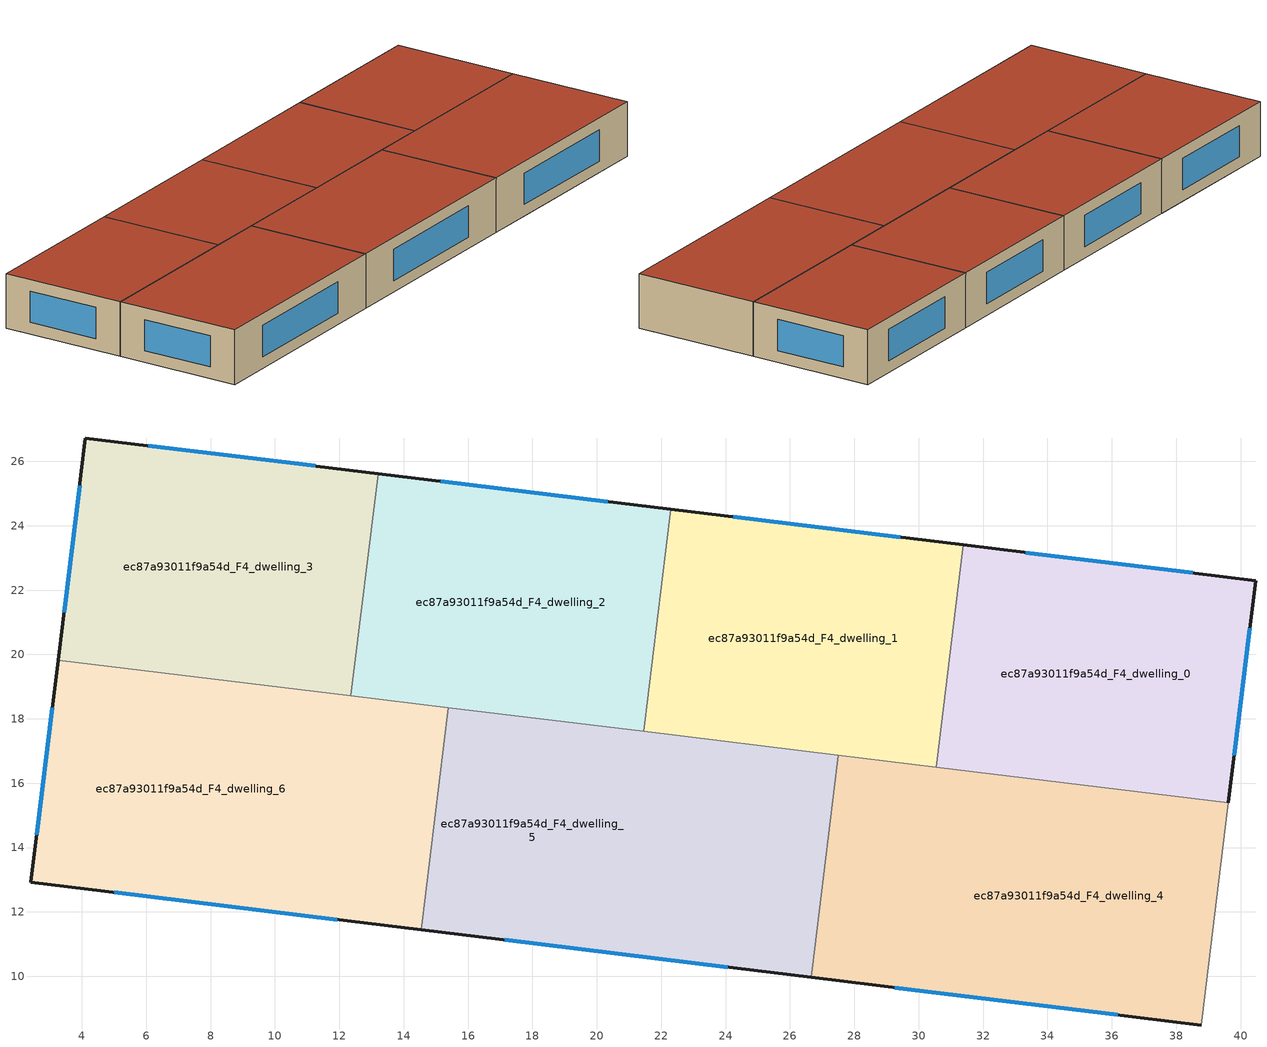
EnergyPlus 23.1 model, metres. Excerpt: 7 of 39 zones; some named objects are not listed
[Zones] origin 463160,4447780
ec87a93011f9a54d_F4_dwelling_0
 floor adiabatic (EU_floor_Construction): 40.47,22.3 39.62,15.39 30.54,16.5 31.38,23.4 z12
 wall outside (EU_wall_Construction): 39.62,15.39 40.47,22.3 31.38,23.41 z12:15
 wall to ec87a93011f9a54d_F4_dwelling_1 (EU_wall_Construction): 31.38,23.41 30.54,16.5 z12:15
 wall to ec87a93011f9a54d_F4_dwelling_4 (EU_wall_Construction): 30.54,16.5 39.62,15.39 z12:15
 window (EU_Window_Construction): 39.8,16.87 40.29,20.82 / 38.52,22.54 33.33,23.17 z12.64:14.36
 roof outside (EU_roof_Construction): 39.62,15.39 40.47,22.3 31.38,23.41 30.54,16.5 z15
ec87a93011f9a54d_F4_dwelling_1
 floor to ec87a93011f9a54d_F3_dwelling_3 (EU_floor_Construction): 31.38,23.41 30.53,16.5 21.45,17.61 22.29,24.51 z12
 floor adiabatic (EU_floor_Construction): 31.38,23.41 30.54,16.5 21.45,17.61 30.53,16.5 z12
 wall outside (EU_wall_Construction): 31.38,23.41 22.29,24.51 z12:15
 wall to ec87a93011f9a54d_F4_dwelling_2 (EU_wall_Construction): 22.29,24.51 21.45,17.61 z12:15
 wall to ec87a93011f9a54d_F4_dwelling_5 (EU_wall_Construction): 21.45,17.61 27.5,16.87 z12:15
 wall to ec87a93011f9a54d_F4_dwelling_4 (EU_wall_Construction): 27.5,16.87 30.54,16.5 z12:15
 window (EU_Window_Construction): 29.44,23.64 24.24,24.27 z12.64:14.36
 roof outside (EU_roof_Construction): 30.54,16.5 31.38,23.41 22.29,24.51 21.45,17.61 z15
ec87a93011f9a54d_F4_dwelling_2
 floor to ec87a93011f9a54d_F3_dwelling_5 (EU_floor_Construction): 22.29,24.51 21.45,17.61 12.36,18.72 13.2,25.62 z12
 wall outside (EU_wall_Construction): 22.29,24.51 13.2,25.62 z12:15
 wall to ec87a93011f9a54d_F4_dwelling_3 (EU_wall_Construction): 13.2,25.62 12.36,18.72 z12:15
 wall to ec87a93011f9a54d_F4_dwelling_6 (EU_wall_Construction): 12.36,18.72 15.38,18.35 z12:15
 wall to ec87a93011f9a54d_F4_dwelling_5 (EU_wall_Construction): 15.38,18.35 21.45,17.61 z12:15
 window (EU_Window_Construction): 20.35,24.75 15.15,25.38 z12.64:14.36
 roof outside (EU_roof_Construction): 21.45,17.61 22.29,24.51 13.2,25.62 12.36,18.72 z15
ec87a93011f9a54d_F4_dwelling_3
 floor to ec87a93011f9a54d_F3_dwelling_7 (EU_floor_Construction): 13.2,25.62 12.36,18.72 3.26,19.83 4.11,26.73 z12
 wall outside (EU_wall_Construction): 13.2,25.62 4.11,26.73 3.26,19.83 z12:15
 wall to ec87a93011f9a54d_F4_dwelling_6 (EU_wall_Construction): 3.26,19.83 12.36,18.72 z12:15
 window (EU_Window_Construction): 3.93,25.25 3.45,21.31 / 11.26,25.86 6.06,26.49 z12.64:14.36
 roof outside (EU_roof_Construction): 12.36,18.72 13.2,25.62 4.11,26.73 3.26,19.83 z15
ec87a93011f9a54d_F4_dwelling_4
 floor to ec87a93011f9a54d_F3_dwelling_0 (EU_floor_Construction): 39.62,15.39 38.78,8.49 29.69,9.6 30.53,16.5 z12
 floor to ec87a93011f9a54d_F3_dwelling_2 (EU_floor_Construction): 30.53,16.5 29.69,9.6 26.66,9.97 27.5,16.87 z12
 wall outside (EU_wall_Construction): 26.66,9.97 38.78,8.49 z12:15
 wall adiabatic (EU_wall_Construction): 38.78,8.49 39.62,15.39 z12:15
 wall to ec87a93011f9a54d_F4_dwelling_5 (EU_wall_Construction): 27.5,16.87 26.66,9.97 z12:15
 window (EU_Window_Construction): 29.25,9.65 36.18,8.8 z12.64:14.36
 roof outside (EU_roof_Construction): 38.78,8.49 39.62,15.39 27.5,16.87 26.66,9.97 z15
ec87a93011f9a54d_F4_dwelling_5
 floor to ec87a93011f9a54d_F3_dwelling_4 (EU_floor_Construction): 21.45,17.61 20.6,10.71 14.54,11.45 15.38,18.35 z12
 floor to ec87a93011f9a54d_F3_dwelling_2 (EU_floor_Construction): 27.5,16.87 26.66,9.97 20.6,10.71 21.45,17.61 z12
 wall outside (EU_wall_Construction): 14.54,11.45 26.66,9.97 z12:15
 wall to ec87a93011f9a54d_F4_dwelling_6 (EU_wall_Construction): 15.38,18.35 14.54,11.45 z12:15
 window (EU_Window_Construction): 17.13,11.13 24.06,10.28 z12.64:14.36
 roof outside (EU_roof_Construction): 26.66,9.97 27.5,16.87 15.38,18.35 14.54,11.45 z15
ec87a93011f9a54d_F4_dwelling_6
 floor to ec87a93011f9a54d_F3_dwelling_6 (EU_floor_Construction): 12.35,18.71 11.51,11.82 2.42,12.93 3.26,19.82 z12
 floor to ec87a93011f9a54d_F3_dwelling_4 (EU_floor_Construction): 15.38,18.35 14.54,11.45 11.51,11.82 12.36,18.72 z12
 wall outside (EU_wall_Construction): 3.26,19.83 2.42,12.93 14.54,11.45 z12:15
 window (EU_Window_Construction): 5.01,12.61 11.94,11.76 / 3.08,18.35 2.6,14.4 z12.64:14.36
 roof outside (EU_roof_Construction): 14.54,11.45 15.38,18.35 3.26,19.83 2.42,12.93 z15
[Building]
EU S2 Campaign: North Axis=0; Terrain=City; Solar Distribution=FullExterior
[Site:Location]
Yerevan-Zvartnots.Intl.AP: Latitude=40.15; Longitude=44.383; Time Zone=4; Elevation=854
[SizingPeriod:WeatherFileDays]
AnnualSizingPeriod: Begin Month=1; Begin Day of Month=1; End Month=12; End Day of Month=31; Day of Week for Start Day=Monday; Use Weather File Daylight Saving Period=No; Use Weather File Rain and Snow Indicators=No
[MATERIAL]
EU_InternalMass_Material: Roughness=MediumRough; Thickness=0.1; Conductivity=1; Density=1800; Specific Heat=900; Thermal Absorptance=0.9; Solar Absorptance=0.7; Visible Absorptance=0.7
[MATERIAL:NOMASS] Roughness=MediumRough; Thermal Absorptance=0.9; Solar Absorptance=0.7; Visible Absorptance=0.7
Name | Thermal Resistance
EU_wall_NoMass | 1.05043
EU_roof_NoMass | 1.45357
EU_floor_NoMass | 0.478065
[WINDOWMATERIAL:SIMPLEGLAZINGSYSTEM]
EU_Window_SimpleGlazing: UFactor=2.5566; Solar Heat Gain Coefficient=0.75; Visible Transmittance=0.75
[CONSTRUCTION]
EU_wall_Construction: EU_wall_NoMass
EU_roof_Construction: EU_roof_NoMass
EU_floor_Construction: EU_floor_NoMass
EU_Window_Construction: EU_Window_SimpleGlazing
EU_InternalMass_Construction: EU_InternalMass_Material
[ZONE] Type=1; Multiplier=1; Ceiling Height=autocalculate; Floor Area=autocalculate; Part of Total Floor Area=Yes
Name | Volume
ec87a93011f9a54d_F4_dwelling_0; ec87a93011f9a54d_F4_dwelling_3 | 191.051
ec87a93011f9a54d_F4_dwelling_1 | 191.048
ec87a93011f9a54d_F4_dwelling_2 | 191.052
ec87a93011f9a54d_F4_dwelling_4 | 254.73
ec87a93011f9a54d_F4_dwelling_5 | 254.715
ec87a93011f9a54d_F4_dwelling_6 | 254.704
[INTERNALMASS] Construction=EU_InternalMass_Construction
Name | Zone or ZoneList | Surface Area
ec87a93011f9a54d_F4_dwelling_0_EU_InternalMass | ec87a93011f9a54d_F4_dwelling_0 | 63.6836
ec87a93011f9a54d_F4_dwelling_1_EU_InternalMass | ec87a93011f9a54d_F4_dwelling_1 | 63.6827
ec87a93011f9a54d_F4_dwelling_2_EU_InternalMass | ec87a93011f9a54d_F4_dwelling_2 | 63.6839
ec87a93011f9a54d_F4_dwelling_3_EU_InternalMass | ec87a93011f9a54d_F4_dwelling_3 | 63.6836
ec87a93011f9a54d_F4_dwelling_4_EU_InternalMass | ec87a93011f9a54d_F4_dwelling_4 | 84.9099
ec87a93011f9a54d_F4_dwelling_5_EU_InternalMass | ec87a93011f9a54d_F4_dwelling_5 | 84.9051
ec87a93011f9a54d_F4_dwelling_6_EU_InternalMass | ec87a93011f9a54d_F4_dwelling_6 | 84.9016
[OTHEREQUIPMENT] Fuel Type=Electricity; Design Level Calculation Method=Watts/Area; Power per Zone Floor Area=1; Fraction Latent=0; Fraction Radiant=0; Fraction Lost=0; Carbon Dioxide Generation Rate=0; EndUse Subcategory=EU_Step8_InternalGains
Name | Zone or ZoneList or Space or SpaceList | Schedule
EU_Step8_InternalGain_ec87a93011f9a54d_F4_dwelling_0_f000 | ec87a93011f9a54d_F4_dwelling_0 | EU_Step8_GainSchedule_ec87a93011f9a54d_F4_dwelling_0_f000
EU_Step8_InternalGain_ec87a93011f9a54d_F4_dwelling_1_f000 | ec87a93011f9a54d_F4_dwelling_1 | EU_Step8_GainSchedule_ec87a93011f9a54d_F4_dwelling_1_f000
EU_Step8_InternalGain_ec87a93011f9a54d_F4_dwelling_2_f000 | ec87a93011f9a54d_F4_dwelling_2 | EU_Step8_GainSchedule_ec87a93011f9a54d_F4_dwelling_2_f000
EU_Step8_InternalGain_ec87a93011f9a54d_F4_dwelling_3_f000 | ec87a93011f9a54d_F4_dwelling_3 | EU_Step8_GainSchedule_ec87a93011f9a54d_F4_dwelling_3_f000
EU_Step8_InternalGain_ec87a93011f9a54d_F4_dwelling_4_f000 | ec87a93011f9a54d_F4_dwelling_4 | EU_Step8_GainSchedule_ec87a93011f9a54d_F4_dwelling_4_f000
EU_Step8_InternalGain_ec87a93011f9a54d_F4_dwelling_5_f000 | ec87a93011f9a54d_F4_dwelling_5 | EU_Step8_GainSchedule_ec87a93011f9a54d_F4_dwelling_5_f000
EU_Step8_InternalGain_ec87a93011f9a54d_F4_dwelling_6_f000 | ec87a93011f9a54d_F4_dwelling_6 | EU_Step8_GainSchedule_ec87a93011f9a54d_F4_dwelling_6_f000
[ZONEVENTILATION:DESIGNFLOWRATE] Schedule=EU_AlwaysOn; Design Flow Rate Calculation Method=AirChanges/Hour; Air Changes per Hour=0.557805; Ventilation Type=Natural; Fan Pressure Rise=0; Fan Total Efficiency=1; Constant Term Coefficient=1; Temperature Term Coefficient=0; Velocity Term Coefficient=0; Velocity Squared Term Coefficient=0; Minimum Indoor Temperature=-100; Maximum Indoor Temperature=100; Delta Temperature=-100; Minimum Outdoor Temperature=-100; Maximum Outdoor Temperature=100; Maximum Wind Speed=40
Name | Zone or ZoneList or Space or SpaceList
EU_ConstantAir_ec87a93011f9a54d_F4_dwelling_0 | ec87a93011f9a54d_F4_dwelling_0
EU_ConstantAir_ec87a93011f9a54d_F4_dwelling_1 | ec87a93011f9a54d_F4_dwelling_1
EU_ConstantAir_ec87a93011f9a54d_F4_dwelling_2 | ec87a93011f9a54d_F4_dwelling_2
EU_ConstantAir_ec87a93011f9a54d_F4_dwelling_3 | ec87a93011f9a54d_F4_dwelling_3
EU_ConstantAir_ec87a93011f9a54d_F4_dwelling_4 | ec87a93011f9a54d_F4_dwelling_4
EU_ConstantAir_ec87a93011f9a54d_F4_dwelling_5 | ec87a93011f9a54d_F4_dwelling_5
EU_ConstantAir_ec87a93011f9a54d_F4_dwelling_6 | ec87a93011f9a54d_F4_dwelling_6
[HVACTEMPLATE:ZONE:IDEALLOADSAIRSYSTEM] System Availability Schedule=EU_AlwaysOn; Maximum Heating Supply Air Temperature=50; Minimum Cooling Supply Air Temperature=13; Maximum Heating Supply Air Humidity Ratio=0.0156; Minimum Cooling Supply Air Humidity Ratio=0.0077; Heating Limit=NoLimit; Cooling Limit=NoLimit; Heating Availability Schedule=EU_AlwaysOn; Cooling Availability Schedule=EU_CoolingOff; Dehumidification Control Type=ConstantSensibleHeatRatio; Cooling Sensible Heat Ratio=0.7; Dehumidification Setpoint=60; Humidification Control Type=None; Humidification Setpoint=30; Outdoor Air Method=None; Outdoor Air Flow Rate per Person=0.00944; Outdoor Air Flow Rate per Zone Floor Area=0; Outdoor Air Flow Rate per Zone=0; Demand Controlled Ventilation Type=None; Outdoor Air Economizer Type=NoEconomizer; Heat Recovery Type=None; Sensible Heat Recovery Effectiveness=0.7; Latent Heat Recovery Effectiveness=0.65
Name | Template Thermostat
ec87a93011f9a54d_F4_dwelling_0 | EU_HeatOnly_ec87a93011f9a54d_F4_dwelling_0
ec87a93011f9a54d_F4_dwelling_1 | EU_HeatOnly_ec87a93011f9a54d_F4_dwelling_1
ec87a93011f9a54d_F4_dwelling_2 | EU_HeatOnly_ec87a93011f9a54d_F4_dwelling_2
ec87a93011f9a54d_F4_dwelling_3 | EU_HeatOnly_ec87a93011f9a54d_F4_dwelling_3
ec87a93011f9a54d_F4_dwelling_4 | EU_HeatOnly_ec87a93011f9a54d_F4_dwelling_4
ec87a93011f9a54d_F4_dwelling_5 | EU_HeatOnly_ec87a93011f9a54d_F4_dwelling_5
ec87a93011f9a54d_F4_dwelling_6 | EU_HeatOnly_ec87a93011f9a54d_F4_dwelling_6
[SIZING:ZONE] Zone Cooling Design Supply Air Temperature Input Method=SupplyAirTemperature; Zone Cooling Design Supply Air Temperature=13; Zone Heating Design Supply Air Temperature Input Method=SupplyAirTemperature; Zone Heating Design Supply Air Temperature=50; Zone Cooling Design Supply Air Humidity Ratio=0.008; Zone Heating Design Supply Air Humidity Ratio=0.008; Cooling Design Air Flow Method=DesignDay; Cooling Design Air Flow Rate=0; Cooling Minimum Air Flow per Zone Floor Area=0.000762; Cooling Minimum Air Flow=0; Cooling Minimum Air Flow Fraction=0.2; Heating Design Air Flow Method=DesignDay; Heating Design Air Flow Rate=0; Heating Maximum Air Flow per Zone Floor Area=0.002032; Heating Maximum Air Flow=0.141576; Heating Maximum Air Flow Fraction=0.3; Account for Dedicated Outdoor Air System=No; Dedicated Outdoor Air System Control Strategy=NeutralSupplyAir; Dedicated Outdoor Air Low Setpoint Temperature for Design=autosize; Dedicated Outdoor Air High Setpoint Temperature for Design=autosize; Zone Load Sizing Method=Sensible Load Only No Latent Load; Zone Latent Cooling Design Supply Air Humidity Ratio Input Method=HumidityRatioDifference; Zone Cooling Design Supply Air Humidity Ratio Difference=0.005; Zone Latent Heating Design Supply Air Humidity Ratio Input Method=HumidityRatioDifference; Zone Humidification Design Supply Air Humidity Ratio Difference=0.005
ec87a93011f9a54d_F4_dwelling_0; ec87a93011f9a54d_F4_dwelling_1; ec87a93011f9a54d_F4_dwelling_2; ec87a93011f9a54d_F4_dwelling_3; ec87a93011f9a54d_F4_dwelling_4; ec87a93011f9a54d_F4_dwelling_5; ec87a93011f9a54d_F4_dwelling_6
[SCHEDULE:CONSTANT]
Name | Hourly Value
EU_AlwaysOn | 1
EU_CoolingOff | 0
[SCHEDULE:FILE] Column Number=1; Rows to Skip at Top=0; Number of Hours of Data=8760; Column Separator=Comma; Interpolate to Timestep=No; Minutes per Item=60; Adjust Schedule for Daylight Savings=Yes
Name | File
EU_Step8_GainSchedule_ec87a93011f9a54d_F4_dwelling_0_f000 | ../../schedules/ec87a93011f9a54d/ec87a93011f9a54d_F4_dwelling_0_f000_gain.csv
EU_Step8_GainSchedule_ec87a93011f9a54d_F4_dwelling_1_f000 | ../../schedules/ec87a93011f9a54d/ec87a93011f9a54d_F4_dwelling_1_f000_gain.csv
EU_Step8_GainSchedule_ec87a93011f9a54d_F4_dwelling_2_f000 | ../../schedules/ec87a93011f9a54d/ec87a93011f9a54d_F4_dwelling_2_f000_gain.csv
EU_Step8_GainSchedule_ec87a93011f9a54d_F4_dwelling_3_f000 | ../../schedules/ec87a93011f9a54d/ec87a93011f9a54d_F4_dwelling_3_f000_gain.csv
EU_Step8_GainSchedule_ec87a93011f9a54d_F4_dwelling_4_f000 | ../../schedules/ec87a93011f9a54d/ec87a93011f9a54d_F4_dwelling_4_f000_gain.csv
EU_Step8_GainSchedule_ec87a93011f9a54d_F4_dwelling_5_f000 | ../../schedules/ec87a93011f9a54d/ec87a93011f9a54d_F4_dwelling_5_f000_gain.csv
EU_Step8_GainSchedule_ec87a93011f9a54d_F4_dwelling_6_f000 | ../../schedules/ec87a93011f9a54d/ec87a93011f9a54d_F4_dwelling_6_f000_gain.csv
